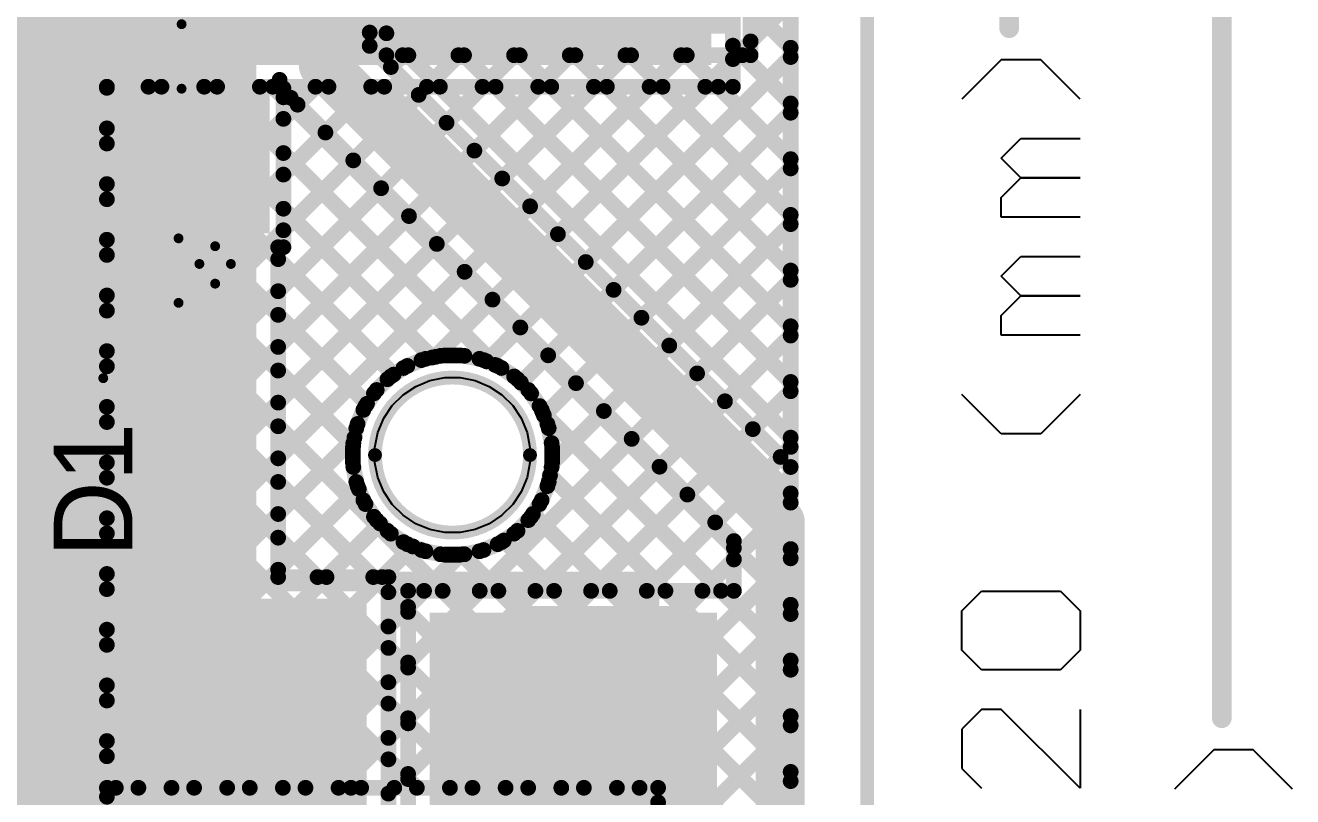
# Model space of a CAD drawing. Header units: millimetres. Extents: x 3.57 to 6.19, y 4.04 to 5.89.
# Drawn here: x 5.549 to 6.192, y 5.138 to 5.529 of the extents above; entities that cross this region are included whole.
import ezdxf

# ---------------------------------------------------------------- set-up
doc = ezdxf.new("R2010")
doc.units = ezdxf.units.MM
doc.header["$MEASUREMENT"] = 0
for name, color, linetype in [('BottomLayer', 5, 'Continuous'), ('Mechanical1', 6, 'Continuous'), ('Mechanical2', 216, 'Continuous'), ('MultiLayer', 9, 'Continuous'), ('TopLayer', 1, 'Continuous'), ('TopOverlay', 2, 'Continuous'), ('TopPaste', 8, 'Continuous'), ('TopSolder', 216, 'Continuous')]:
    doc.layers.add(name, color=color, linetype=linetype)

# ---------------------------------------------------------------- blocks, each defined once
blk = doc.blocks.new('RVT1A101M0505_7')
at = {"layer": 'TopLayer'}
for points in [[(-0.14567, -0.0315), (-0.02756, -0.0315), (-0.14567, 0.0315), (-0.02756, 0.0315)], [(0.02756, -0.0315), (0.14567, -0.0315), (0.02756, 0.0315), (0.14567, 0.0315)]]:
    blk.add_solid(points, dxfattribs=at)
at = {"layer": 'TopOverlay', "const_width": 0.005}
for points in [[(-0.06516, 0.109), (-0.10341, 0.07075)], [(0.105, 0.109), (-0.06516, 0.109)], [(0.105, 0.109), (0.105, 0.038)], [(-0.10341, 0.07075), (-0.10341, 0.038)], [(-0.122, 0.061), (-0.122, 0.042)], [(-0.114, 0.051), (-0.13, 0.051)], [(-0.10495, -0.038), (-0.10495, -0.07075)], [(0.104, -0.038), (0.104, -0.109)], [(-0.0667, -0.109), (-0.10495, -0.07075)], [(0.104, -0.109), (-0.0667, -0.109)]]:
    blk.add_lwpolyline(points, dxfattribs=at)
at = {"layer": 'TopOverlay', "const_width": 0.0025}
for points in [[(-0.06641, 0.109, 1), (-0.06391, 0.109, 1)], [(-0.06641, 0.109, 1), (-0.06391, 0.109, 1)], [(0.10375, 0.109, 1), (0.10625, 0.109, 1)], [(0.10375, 0.109, 1), (0.10625, 0.109, 1)], [(-0.10466, 0.07075, 1), (-0.10216, 0.07075, 1)], [(-0.10466, 0.07075, 1), (-0.10216, 0.07075, 1)], [(-0.12325, 0.061, 1), (-0.12075, 0.061, 1)], [(-0.13125, 0.051, 1), (-0.12875, 0.051, 1)], [(-0.11525, 0.051, 1), (-0.11275, 0.051, 1)], [(-0.12325, 0.042, 1), (-0.12075, 0.042, 1)], [(-0.10466, 0.038, 1), (-0.10216, 0.038, 1)], [(0.10375, 0.038, 1), (0.10625, 0.038, 1)], [(-0.1062, -0.038, 1), (-0.1037, -0.038, 1)], [(0.10275, -0.038, 1), (0.10525, -0.038, 1)], [(-0.1062, -0.07075, 1), (-0.1037, -0.07075, 1)], [(-0.1062, -0.07075, 1), (-0.1037, -0.07075, 1)], [(-0.06795, -0.109, 1), (-0.06545, -0.109, 1)], [(-0.06795, -0.109, 1), (-0.06545, -0.109, 1)], [(0.10275, -0.109, 1), (0.10525, -0.109, 1)], [(0.10275, -0.109, 1), (0.10525, -0.109, 1)]]:
    blk.add_lwpolyline(points, format="xyb", close=True, dxfattribs=at)
at = {"layer": 'TopPaste'}
for points in [[(-0.14567, -0.0315), (-0.02756, -0.0315), (-0.14567, 0.0315), (-0.02756, 0.0315)], [(0.02756, -0.0315), (0.14567, -0.0315), (0.02756, 0.0315), (0.14567, 0.0315)]]:
    blk.add_solid(points, dxfattribs=at)
at = {"layer": 'TopSolder'}
for points in [[(-0.14967, -0.0355), (-0.02356, -0.0355), (-0.14967, 0.0355), (-0.02356, 0.0355)], [(0.02356, -0.0355), (0.14967, -0.0355), (0.02356, 0.0355), (0.14967, 0.0355)]]:
    blk.add_solid(points, dxfattribs=at)
blk = doc.blocks.new('DO_214AC_50')
at = {"layer": 'TopLayer'}
for points in [[(-0.04508, -0.04331), (-0.04508, 0.04331), (-0.13209, -0.04331), (-0.13209, 0.04331)], [(0.13209, -0.04331), (0.13209, 0.04331), (0.04508, -0.04331), (0.04508, 0.04331)]]:
    blk.add_solid(points, dxfattribs=at)
at = {"layer": 'TopOverlay', "const_width": 0.01}
for points in [[(-0.10307, 0.05976), (0.1126, 0.05976)], [(0.1126, 0.0485), (0.1126, 0.0589)], [(0.1126, -0.0589), (0.1126, -0.0485)], [(-0.10307, -0.05976), (0.1126, -0.05976)]]:
    blk.add_lwpolyline(points, dxfattribs=at)
at = {"layer": 'TopOverlay', "const_width": 0.005}
for points in [[(-0.10557, 0.05976, 1), (-0.10057, 0.05976, 1)], [(0.1101, 0.05976, 1), (0.1151, 0.05976, 1)], [(0.1101, 0.0589, 1), (0.1151, 0.0589, 1)], [(0.1101, 0.0485, 1), (0.1151, 0.0485, 1)], [(0.1101, -0.0485, 1), (0.1151, -0.0485, 1)], [(-0.10557, -0.05976, 1), (-0.10057, -0.05976, 1)], [(0.1101, -0.0589, 1), (0.1151, -0.0589, 1)], [(0.1101, -0.05976, 1), (0.1151, -0.05976, 1)]]:
    blk.add_lwpolyline(points, format="xyb", close=True, dxfattribs=at)
at = {"layer": 'TopOverlay'}
for points in [[(-0.194, -0.06496), (-0.13512, -0.06496), (-0.194, 0.06496), (-0.13512, 0.06496)], [(-0.13598, 0.04591), (-0.09354, 0.04591), (-0.13598, 0.06496), (-0.09354, 0.06496)], [(-0.13598, -0.06496), (-0.09354, -0.06496), (-0.13598, -0.04591), (-0.09354, -0.04591)]]:
    blk.add_solid(points, dxfattribs=at)
at = {"layer": 'TopPaste'}
for points in [[(-0.04508, -0.04331), (-0.04508, 0.04331), (-0.13209, -0.04331), (-0.13209, 0.04331)], [(0.13209, -0.04331), (0.13209, 0.04331), (0.04508, -0.04331), (0.04508, 0.04331)]]:
    blk.add_solid(points, dxfattribs=at)
at = {"layer": 'TopSolder'}
for points in [[(-0.04108, -0.04731), (-0.04108, 0.04731), (-0.13609, -0.04731), (-0.13609, 0.04731)], [(0.13609, -0.04731), (0.13609, 0.04731), (0.04108, -0.04731), (0.04108, 0.04731)]]:
    blk.add_solid(points, dxfattribs=at)

msp = doc.modelspace()

# ---------------------------------------------------------------- linework, layer by layer
at = {"layer": 'BottomLayer', "const_width": 0.008}
for points in [[(5.93734, 4.86188), (5.93734, 5.63982)], [(5.908, 5.498), (5.908, 5.576)], [(5.908, 5.54713), (5.93734, 5.51779)], [(5.908, 5.51202), (5.93734, 5.54136)], [(5.78283, 5.35856), (5.93734, 5.51308)], [(5.908, 5.51885), (5.93734, 5.4895)], [(5.59, 5.498), (5.908, 5.498)], [(5.59, 5.44858), (5.63942, 5.498)], [(5.59, 5.47686), (5.61114, 5.498)], [(5.59, 5.42029), (5.66771, 5.498)], [(5.59, 5.25059), (5.83741, 5.498)], [(5.59, 5.27887), (5.80913, 5.498)], [(5.59, 5.30716), (5.78084, 5.498)], [(5.59, 5.2223), (5.8657, 5.498)], [(5.59, 5.36373), (5.72427, 5.498)], [(5.59, 5.33544), (5.75256, 5.498)], [(5.59, 5.39201), (5.69599, 5.498)], [(5.59, 5.142), (5.59, 5.498)], [(5.59, 5.49744), (5.73563, 5.3518)], [(5.61772, 5.498), (5.75524, 5.36048)], [(5.646, 5.498), (5.78729, 5.35672)], [(5.67429, 5.498), (5.93734, 5.23495)], [(5.70257, 5.498), (5.93734, 5.26323)], [(5.73086, 5.498), (5.93734, 5.29151)], [(5.75677, 5.36079), (5.89398, 5.498)], [(5.75914, 5.498), (5.93734, 5.3198)], [(5.78743, 5.498), (5.93734, 5.34808)], [(5.81571, 5.498), (5.93734, 5.37637)], [(5.84399, 5.498), (5.93734, 5.40465)], [(5.87228, 5.498), (5.93734, 5.43294)], [(5.90056, 5.498), (5.93734, 5.46122)], [(5.80031, 5.34776), (5.93734, 5.48479)], [(5.59, 5.46915), (5.72213, 5.33702)], [(5.81196, 5.33113), (5.93734, 5.45651)], [(5.59, 5.44087), (5.71515, 5.31571)], [(5.81614, 5.30702), (5.93734, 5.42823)], [(5.59, 5.41258), (5.86058, 5.142)], [(5.6794, 5.142), (5.93734, 5.39994)], [(5.59, 5.3843), (5.8323, 5.142)], [(5.70769, 5.142), (5.93734, 5.37166)], [(5.74262, 5.35621), (5.74979, 5.35918)], [(5.75189, 5.35982), (5.7595, 5.36133)], [(5.76169, 5.36155), (5.76944, 5.36155)], [(5.77163, 5.36133), (5.77924, 5.35982)], [(5.78134, 5.35918), (5.7885, 5.35621)], [(5.59, 5.35601), (5.80401, 5.142)], [(5.73424, 5.35087), (5.74068, 5.35518)], [(5.79044, 5.35518), (5.79689, 5.35087)], [(5.72705, 5.34399), (5.73254, 5.34947)], [(5.79859, 5.34947), (5.80408, 5.34399)], [(5.72135, 5.33584), (5.72566, 5.34229)], [(5.73597, 5.142), (5.93734, 5.34337)], [(5.80547, 5.34229), (5.80978, 5.33584)], [(5.71735, 5.32674), (5.72031, 5.3339)], [(5.81082, 5.3339), (5.81378, 5.32674)], [(5.59, 5.32773), (5.77573, 5.142)], [(5.81132, 5.33268), (5.93734, 5.20666)], [(5.71519, 5.31703), (5.71671, 5.32463)], [(5.81442, 5.32463), (5.81593, 5.31703)], [(5.59, 5.19402), (5.71574, 5.31976)], [(5.71498, 5.31096), (5.71498, 5.31484)], [(5.76426, 5.142), (5.93734, 5.31509)], [(5.81615, 5.31096), (5.81615, 5.31484)], [(5.71498, 5.30708), (5.71498, 5.31096)], [(5.81615, 5.30708), (5.81615, 5.31096)], [(5.71519, 5.3049), (5.71671, 5.29729)], [(5.81442, 5.29729), (5.81593, 5.3049)], [(5.81509, 5.30063), (5.93734, 5.17838)], [(5.59, 5.29945), (5.74745, 5.142)], [(5.71735, 5.29519), (5.72031, 5.28802)], [(5.81082, 5.28802), (5.81378, 5.29519)], [(5.59, 5.16574), (5.71796, 5.2937)], [(5.72135, 5.28608), (5.72566, 5.27963)], [(5.79254, 5.142), (5.93734, 5.2868)], [(5.80547, 5.27963), (5.80978, 5.28608)], [(5.59455, 5.142), (5.72877, 5.27622)], [(5.72705, 5.27793), (5.73254, 5.27245)], [(5.79859, 5.27245), (5.80408, 5.27793)], [(5.8064, 5.28103), (5.93734, 5.15009)], [(5.59, 5.27116), (5.71916, 5.142)], [(5.73424, 5.27105), (5.74068, 5.26675)], [(5.79044, 5.26675), (5.79689, 5.27105)], [(5.62283, 5.142), (5.7454, 5.26456)], [(5.74262, 5.26571), (5.74979, 5.26274)], [(5.75189, 5.2621), (5.7595, 5.26059)], [(5.77163, 5.26059), (5.77924, 5.2621)], [(5.78134, 5.26274), (5.7885, 5.26571)], [(5.79162, 5.26753), (5.93734, 5.12181)], [(5.65112, 5.142), (5.76951, 5.26039)], [(5.76169, 5.26038), (5.76944, 5.26038)], [(5.77032, 5.26055), (5.93734, 5.09352)], [(5.82082, 5.142), (5.93734, 5.25852)], [(5.59, 5.24288), (5.69088, 5.142)], [(5.84911, 5.142), (5.93734, 5.23024)], [(5.59, 5.21459), (5.66259, 5.142)], [(5.87, 5.13461), (5.93734, 5.20195)], [(5.59, 5.18631), (5.63431, 5.142)], [(5.87, 5.10632), (5.93734, 5.17367)], [(5.59, 5.15802), (5.60602, 5.142)], [(5.59, 5.142), (5.714, 5.142)], [(5.59, 5.13745), (5.59455, 5.142)], [(5.59, 5.069), (5.59, 5.142)], [(5.59, 5.069), (5.59, 5.142)], [(5.714, 5.142), (5.87, 5.142)], [(5.714, 5.142), (5.87, 5.142)], [(5.87, 5.07804), (5.93734, 5.14538)], [(5.87, 5.069), (5.87, 5.142)], [(5.87, 5.069), (5.87, 5.142)]]:
    msp.add_lwpolyline(points, dxfattribs=at)
at = {"layer": 'BottomLayer', "const_width": 0.004}
for points in [[(5.906, 5.51885, 1), (5.91, 5.51885, 1)], [(5.93534, 5.51779, 1), (5.93934, 5.51779, 1)], [(5.93534, 5.51308, 1), (5.93934, 5.51308, 1)], [(5.906, 5.51202, 1), (5.91, 5.51202, 1)], [(5.588, 5.498, 1), (5.592, 5.498, 1)], [(5.588, 5.498, 1), (5.592, 5.498, 1)], [(5.588, 5.49744, 1), (5.592, 5.49744, 1)], [(5.60914, 5.498, 1), (5.61314, 5.498, 1)], [(5.61572, 5.498, 1), (5.61972, 5.498, 1)], [(5.63742, 5.498, 1), (5.64142, 5.498, 1)], [(5.644, 5.498, 1), (5.648, 5.498, 1)], [(5.66571, 5.498, 1), (5.66971, 5.498, 1)], [(5.67229, 5.498, 1), (5.67629, 5.498, 1)], [(5.69399, 5.498, 1), (5.69799, 5.498, 1)], [(5.70057, 5.498, 1), (5.70457, 5.498, 1)], [(5.72227, 5.498, 1), (5.72627, 5.498, 1)], [(5.72886, 5.498, 1), (5.73286, 5.498, 1)], [(5.75056, 5.498, 1), (5.75456, 5.498, 1)], [(5.75714, 5.498, 1), (5.76114, 5.498, 1)], [(5.77884, 5.498, 1), (5.78284, 5.498, 1)], [(5.78543, 5.498, 1), (5.78943, 5.498, 1)], [(5.80713, 5.498, 1), (5.81113, 5.498, 1)], [(5.81371, 5.498, 1), (5.81771, 5.498, 1)], [(5.83541, 5.498, 1), (5.83941, 5.498, 1)], [(5.84199, 5.498, 1), (5.84599, 5.498, 1)], [(5.8637, 5.498, 1), (5.8677, 5.498, 1)], [(5.87028, 5.498, 1), (5.87428, 5.498, 1)], [(5.89198, 5.498, 1), (5.89598, 5.498, 1)], [(5.89856, 5.498, 1), (5.90256, 5.498, 1)], [(5.906, 5.498, 1), (5.91, 5.498, 1)], [(5.906, 5.498, 1), (5.91, 5.498, 1)], [(5.93534, 5.4895, 1), (5.93934, 5.4895, 1)], [(5.93534, 5.48479, 1), (5.93934, 5.48479, 1)], [(5.588, 5.47686, 1), (5.592, 5.47686, 1)], [(5.588, 5.46915, 1), (5.592, 5.46915, 1)], [(5.93534, 5.46122, 1), (5.93934, 5.46122, 1)], [(5.93534, 5.45651, 1), (5.93934, 5.45651, 1)], [(5.588, 5.44858, 1), (5.592, 5.44858, 1)], [(5.588, 5.44087, 1), (5.592, 5.44087, 1)], [(5.93534, 5.43294, 1), (5.93934, 5.43294, 1)], [(5.93534, 5.42823, 1), (5.93934, 5.42823, 1)], [(5.588, 5.42029, 1), (5.592, 5.42029, 1)], [(5.588, 5.41258, 1), (5.592, 5.41258, 1)], [(5.93534, 5.40465, 1), (5.93934, 5.40465, 1)], [(5.93534, 5.39994, 1), (5.93934, 5.39994, 1)], [(5.588, 5.39201, 1), (5.592, 5.39201, 1)], [(5.588, 5.3843, 1), (5.592, 5.3843, 1)], [(5.93534, 5.37637, 1), (5.93934, 5.37637, 1)], [(5.93534, 5.37166, 1), (5.93934, 5.37166, 1)], [(5.588, 5.36373, 1), (5.592, 5.36373, 1)], [(5.74779, 5.35918, 1), (5.75179, 5.35918, 1)], [(5.74989, 5.35982, 1), (5.75389, 5.35982, 1)], [(5.75324, 5.36048, 1), (5.75724, 5.36048, 1)], [(5.75477, 5.36079, 1), (5.75877, 5.36079, 1)], [(5.7575, 5.36133, 1), (5.7615, 5.36133, 1)], [(5.75969, 5.36155, 1), (5.76369, 5.36155, 1)], [(5.76744, 5.36155, 1), (5.77144, 5.36155, 1)], [(5.76963, 5.36133, 1), (5.77363, 5.36133, 1)], [(5.77724, 5.35982, 1), (5.78124, 5.35982, 1)], [(5.77934, 5.35918, 1), (5.78334, 5.35918, 1)], [(5.78083, 5.35856, 1), (5.78483, 5.35856, 1)], [(5.588, 5.35601, 1), (5.592, 5.35601, 1)], [(5.73868, 5.35518, 1), (5.74268, 5.35518, 1)], [(5.74062, 5.35621, 1), (5.74462, 5.35621, 1)], [(5.78529, 5.35672, 1), (5.78929, 5.35672, 1)], [(5.7865, 5.35621, 1), (5.7905, 5.35621, 1)], [(5.78844, 5.35518, 1), (5.79244, 5.35518, 1)], [(5.73054, 5.34947, 1), (5.73454, 5.34947, 1)], [(5.73224, 5.35087, 1), (5.73624, 5.35087, 1)], [(5.73363, 5.3518, 1), (5.73763, 5.3518, 1)], [(5.79489, 5.35087, 1), (5.79889, 5.35087, 1)], [(5.79659, 5.34947, 1), (5.80059, 5.34947, 1)], [(5.79831, 5.34776, 1), (5.80231, 5.34776, 1)], [(5.93534, 5.34808, 1), (5.93934, 5.34808, 1)], [(5.72366, 5.34229, 1), (5.72766, 5.34229, 1)], [(5.72505, 5.34399, 1), (5.72905, 5.34399, 1)], [(5.80208, 5.34399, 1), (5.80608, 5.34399, 1)], [(5.80347, 5.34229, 1), (5.80747, 5.34229, 1)], [(5.93534, 5.34337, 1), (5.93934, 5.34337, 1)], [(5.588, 5.33544, 1), (5.592, 5.33544, 1)], [(5.71831, 5.3339, 1), (5.72231, 5.3339, 1)], [(5.71935, 5.33584, 1), (5.72335, 5.33584, 1)], [(5.72013, 5.33702, 1), (5.72413, 5.33702, 1)], [(5.80778, 5.33584, 1), (5.81178, 5.33584, 1)], [(5.80882, 5.3339, 1), (5.81282, 5.3339, 1)], [(5.588, 5.32773, 1), (5.592, 5.32773, 1)], [(5.71535, 5.32674, 1), (5.71935, 5.32674, 1)], [(5.80932, 5.33268, 1), (5.81332, 5.33268, 1)], [(5.80996, 5.33113, 1), (5.81396, 5.33113, 1)], [(5.81178, 5.32674, 1), (5.81578, 5.32674, 1)], [(5.71471, 5.32463, 1), (5.71871, 5.32463, 1)], [(5.81242, 5.32463, 1), (5.81642, 5.32463, 1)], [(5.71298, 5.31484, 1), (5.71698, 5.31484, 1)], [(5.71315, 5.31571, 1), (5.71715, 5.31571, 1)], [(5.71319, 5.31703, 1), (5.71719, 5.31703, 1)], [(5.71374, 5.31976, 1), (5.71774, 5.31976, 1)], [(5.81393, 5.31703, 1), (5.81793, 5.31703, 1)], [(5.81415, 5.31484, 1), (5.81815, 5.31484, 1)], [(5.93534, 5.3198, 1), (5.93934, 5.3198, 1)], [(5.93534, 5.31509, 1), (5.93934, 5.31509, 1)], [(5.588, 5.30716, 1), (5.592, 5.30716, 1)], [(5.71298, 5.31096, 1), (5.71698, 5.31096, 1)], [(5.71298, 5.31096, 1), (5.71698, 5.31096, 1)], [(5.71298, 5.30708, 1), (5.71698, 5.30708, 1)], [(5.81414, 5.30702, 1), (5.81814, 5.30702, 1)], [(5.81415, 5.31096, 1), (5.81815, 5.31096, 1)], [(5.81415, 5.31096, 1), (5.81815, 5.31096, 1)], [(5.81415, 5.30708, 1), (5.81815, 5.30708, 1)], [(5.71319, 5.3049, 1), (5.71719, 5.3049, 1)], [(5.81309, 5.30063, 1), (5.81709, 5.30063, 1)], [(5.81393, 5.3049, 1), (5.81793, 5.3049, 1)], [(5.588, 5.29945, 1), (5.592, 5.29945, 1)], [(5.71471, 5.29729, 1), (5.71871, 5.29729, 1)], [(5.71535, 5.29519, 1), (5.71935, 5.29519, 1)], [(5.81178, 5.29519, 1), (5.81578, 5.29519, 1)], [(5.81242, 5.29729, 1), (5.81642, 5.29729, 1)], [(5.71596, 5.2937, 1), (5.71996, 5.2937, 1)], [(5.71831, 5.28802, 1), (5.72231, 5.28802, 1)], [(5.80882, 5.28802, 1), (5.81282, 5.28802, 1)], [(5.93534, 5.29151, 1), (5.93934, 5.29151, 1)], [(5.71935, 5.28608, 1), (5.72335, 5.28608, 1)], [(5.80778, 5.28608, 1), (5.81178, 5.28608, 1)], [(5.93534, 5.2868, 1), (5.93934, 5.2868, 1)], [(5.588, 5.27887, 1), (5.592, 5.27887, 1)], [(5.72366, 5.27963, 1), (5.72766, 5.27963, 1)], [(5.72505, 5.27793, 1), (5.72905, 5.27793, 1)], [(5.72677, 5.27622, 1), (5.73077, 5.27622, 1)], [(5.80208, 5.27793, 1), (5.80608, 5.27793, 1)], [(5.80347, 5.27963, 1), (5.80747, 5.27963, 1)], [(5.8044, 5.28103, 1), (5.8084, 5.28103, 1)], [(5.588, 5.27116, 1), (5.592, 5.27116, 1)], [(5.73054, 5.27245, 1), (5.73454, 5.27245, 1)], [(5.73224, 5.27105, 1), (5.73624, 5.27105, 1)], [(5.79489, 5.27105, 1), (5.79889, 5.27105, 1)], [(5.79659, 5.27245, 1), (5.80059, 5.27245, 1)], [(5.73868, 5.26675, 1), (5.74268, 5.26675, 1)], [(5.74062, 5.26571, 1), (5.74462, 5.26571, 1)], [(5.7434, 5.26456, 1), (5.7474, 5.26456, 1)], [(5.74779, 5.26274, 1), (5.75179, 5.26274, 1)], [(5.74989, 5.2621, 1), (5.75389, 5.2621, 1)], [(5.77724, 5.2621, 1), (5.78124, 5.2621, 1)], [(5.77934, 5.26274, 1), (5.78334, 5.26274, 1)], [(5.7865, 5.26571, 1), (5.7905, 5.26571, 1)], [(5.78844, 5.26675, 1), (5.79244, 5.26675, 1)], [(5.78962, 5.26753, 1), (5.79362, 5.26753, 1)], [(5.93534, 5.26323, 1), (5.93934, 5.26323, 1)], [(5.7575, 5.26059, 1), (5.7615, 5.26059, 1)], [(5.75969, 5.26038, 1), (5.76369, 5.26038, 1)], [(5.76744, 5.26038, 1), (5.77144, 5.26038, 1)], [(5.76751, 5.26039, 1), (5.77151, 5.26039, 1)], [(5.76832, 5.26055, 1), (5.77232, 5.26055, 1)], [(5.76963, 5.26059, 1), (5.77363, 5.26059, 1)], [(5.93534, 5.25852, 1), (5.93934, 5.25852, 1)], [(5.588, 5.25059, 1), (5.592, 5.25059, 1)], [(5.588, 5.24288, 1), (5.592, 5.24288, 1)], [(5.93534, 5.23495, 1), (5.93934, 5.23495, 1)], [(5.93534, 5.23024, 1), (5.93934, 5.23024, 1)], [(5.588, 5.2223, 1), (5.592, 5.2223, 1)], [(5.588, 5.21459, 1), (5.592, 5.21459, 1)], [(5.93534, 5.20666, 1), (5.93934, 5.20666, 1)], [(5.93534, 5.20195, 1), (5.93934, 5.20195, 1)], [(5.588, 5.19402, 1), (5.592, 5.19402, 1)], [(5.588, 5.18631, 1), (5.592, 5.18631, 1)], [(5.93534, 5.17838, 1), (5.93934, 5.17838, 1)], [(5.93534, 5.17367, 1), (5.93934, 5.17367, 1)], [(5.588, 5.16574, 1), (5.592, 5.16574, 1)], [(5.588, 5.15802, 1), (5.592, 5.15802, 1)], [(5.93534, 5.15009, 1), (5.93934, 5.15009, 1)], [(5.588, 5.142, 1), (5.592, 5.142, 1)], [(5.588, 5.142, 1), (5.592, 5.142, 1)], [(5.588, 5.142, 1), (5.592, 5.142, 1)], [(5.588, 5.142, 1), (5.592, 5.142, 1)], [(5.59255, 5.142, 1), (5.59655, 5.142, 1)], [(5.59255, 5.142, 1), (5.59655, 5.142, 1)], [(5.60402, 5.142, 1), (5.60802, 5.142, 1)], [(5.62083, 5.142, 1), (5.62483, 5.142, 1)], [(5.63231, 5.142, 1), (5.63631, 5.142, 1)], [(5.64912, 5.142, 1), (5.65312, 5.142, 1)], [(5.66059, 5.142, 1), (5.66459, 5.142, 1)], [(5.6774, 5.142, 1), (5.6814, 5.142, 1)], [(5.68888, 5.142, 1), (5.69288, 5.142, 1)], [(5.70569, 5.142, 1), (5.70969, 5.142, 1)], [(5.712, 5.142, 1), (5.716, 5.142, 1)], [(5.712, 5.142, 1), (5.716, 5.142, 1)], [(5.712, 5.142, 1), (5.716, 5.142, 1)], [(5.71716, 5.142, 1), (5.72116, 5.142, 1)], [(5.73397, 5.142, 1), (5.73797, 5.142, 1)], [(5.74545, 5.142, 1), (5.74945, 5.142, 1)], [(5.76225, 5.142, 1), (5.76626, 5.142, 1)], [(5.77373, 5.142, 1), (5.77773, 5.142, 1)], [(5.79054, 5.142, 1), (5.79454, 5.142, 1)], [(5.80201, 5.142, 1), (5.80601, 5.142, 1)], [(5.81882, 5.142, 1), (5.82282, 5.142, 1)], [(5.8303, 5.142, 1), (5.8343, 5.142, 1)], [(5.84711, 5.142, 1), (5.85111, 5.142, 1)], [(5.85858, 5.142, 1), (5.86258, 5.142, 1)], [(5.868, 5.142, 1), (5.872, 5.142, 1)], [(5.868, 5.142, 1), (5.872, 5.142, 1)], [(5.868, 5.142, 1), (5.872, 5.142, 1)], [(5.868, 5.142, 1), (5.872, 5.142, 1)], [(5.93534, 5.14538, 1), (5.93934, 5.14538, 1)], [(5.588, 5.13745, 1), (5.592, 5.13745, 1)], [(5.868, 5.13461, 1), (5.872, 5.13461, 1)]]:
    msp.add_lwpolyline(points, format="xyb", close=True, dxfattribs=at)
at = {"layer": 'BottomLayer'}
for points in [[(5.514, 5.564), (5.514, 4.827), (5.579, 5.564), (5.579, 4.827)], [(5.524, 5.509), (5.897, 5.509), (5.524, 5.565), (5.897, 5.565)]]:
    msp.add_solid(points, dxfattribs=at)
at = {"layer": 'Mechanical1'}
for p, q in [((6.04435, 5.51172), (6.02435, 5.49173)), ((6.06434, 5.51172), (6.04435, 5.51172)), ((6.08433, 5.49173), (6.06434, 5.51172)), ((6.04435, 5.46174), (6.05434, 5.47174)), ((6.05434, 5.47174), (6.08433, 5.47174)), ((6.05434, 5.45174), (6.04435, 5.46174)), ((6.04435, 5.44175), (6.05434, 5.45174)), ((6.05434, 5.45174), (6.08433, 5.45174)), ((6.08433, 5.45174), (6.05434, 5.45174)), ((6.04435, 5.43175), (6.04435, 5.44175)), ((6.08433, 5.43175), (6.04435, 5.43175)), ((6.04435, 5.40176), (6.05434, 5.41176)), ((6.05434, 5.41176), (6.08433, 5.41176)), ((6.05434, 5.39176), (6.04435, 5.40176)), ((6.04435, 5.38177), (6.05434, 5.39176)), ((6.05434, 5.39176), (6.08433, 5.39176)), ((6.08433, 5.39176), (6.05434, 5.39176)), ((6.04435, 5.37177), (6.04435, 5.38177)), ((6.08433, 5.37177), (6.04435, 5.37177)), ((6.04435, 5.32179), (6.02435, 5.34178)), ((6.08433, 5.34178), (6.06434, 5.32179)), ((6.06434, 5.32179), (6.04435, 5.32179)), ((6.02435, 5.23181), (6.03435, 5.24181)), ((6.03435, 5.24181), (6.07434, 5.24181)), ((6.07434, 5.24181), (6.08433, 5.23181)), ((6.02435, 5.21182), (6.02435, 5.23181)), ((6.08433, 5.23181), (6.08433, 5.21182)), ((6.03435, 5.20182), (6.02435, 5.21182)), ((6.08433, 5.21182), (6.07434, 5.20182)), ((6.07434, 5.20182), (6.03435, 5.20182)), ((6.03435, 5.18183), (6.02435, 5.17183)), ((6.04435, 5.18183), (6.03435, 5.18183)), ((6.08433, 5.14184), (6.04435, 5.18183)), ((6.08433, 5.18183), (6.08433, 5.14184)), ((6.02435, 5.17183), (6.02435, 5.15184)), ((6.15235, 5.16133), (6.13235, 5.14134)), ((6.17234, 5.16133), (6.15235, 5.16133)), ((6.19233, 5.14134), (6.17234, 5.16133)), ((6.02435, 5.15184), (6.03435, 5.14184))]:
    msp.add_line(p, q, dxfattribs=at)
at = {"layer": 'Mechanical1', "const_width": 0.01}
for points in [[(6.04834, 5.52772), (6.04834, 5.77356)], [(6.15634, 5.17733), (6.15634, 5.77356)]]:
    msp.add_lwpolyline(points, dxfattribs=at)
at = {"layer": 'Mechanical1', "const_width": 0.005}
for points in [[(6.04584, 5.52772, 1), (6.05084, 5.52772, 1)], [(6.15384, 5.17733, 1), (6.15884, 5.17733, 1)]]:
    msp.add_lwpolyline(points, format="xyb", close=True, dxfattribs=at)
at = {"layer": 'Mechanical2', "const_width": 0.007}
msp.add_lwpolyline([(5.97619, 4.74206), (5.97619, 5.77356)], dxfattribs=at)
at = {"layer": 'Mechanical2'}
for points, const_width in [([(5.80493, 5.31096, 1), (5.72619, 5.31096, 1)], 0.007), ([(5.72444, 5.31096, 1), (5.72794, 5.31096, 1)], 0.0035), ([(5.80318, 5.31096, 1), (5.80668, 5.31096, 1)], 0.0035)]:
    msp.add_lwpolyline(points, format="xyb", close=True, dxfattribs=dict(at, const_width=const_width))
at = {"layer": 'MultiLayer'}
for p, q in [((5.75408, 5.34882), (5.76169, 5.35033)), ((5.76169, 5.35033), (5.76944, 5.35033)), ((5.76944, 5.35033), (5.77705, 5.34882)), ((5.74047, 5.34154), (5.74692, 5.34585)), ((5.74692, 5.34585), (5.75408, 5.34882)), ((5.77705, 5.34882), (5.78421, 5.34585)), ((5.78421, 5.34585), (5.79066, 5.34154)), ((5.73498, 5.33606), (5.74047, 5.34154)), ((5.79066, 5.34154), (5.79614, 5.33606)), ((5.73067, 5.32961), (5.73498, 5.33606)), ((5.79614, 5.33606), (5.80045, 5.32961)), ((5.72771, 5.32244), (5.73067, 5.32961)), ((5.80045, 5.32961), (5.80342, 5.32244)), ((5.72619, 5.31484), (5.72771, 5.32244)), ((5.80342, 5.32244), (5.80493, 5.31484)), ((5.72619, 5.31096), (5.72619, 5.31484)), ((5.72619, 5.30708), (5.72619, 5.31096)), ((5.80493, 5.31484), (5.80493, 5.31096)), ((5.80493, 5.31096), (5.80493, 5.30708)), ((5.72771, 5.29948), (5.72619, 5.30708)), ((5.80493, 5.30708), (5.80342, 5.29948)), ((5.73067, 5.29231), (5.72771, 5.29948)), ((5.80342, 5.29948), (5.80045, 5.29231)), ((5.73498, 5.28586), (5.73067, 5.29231)), ((5.80045, 5.29231), (5.79614, 5.28586)), ((5.74047, 5.28038), (5.73498, 5.28586)), ((5.79614, 5.28586), (5.79066, 5.28038)), ((5.74692, 5.27607), (5.74047, 5.28038)), ((5.79066, 5.28038), (5.78421, 5.27607)), ((5.75408, 5.2731), (5.74692, 5.27607)), ((5.76169, 5.27159), (5.75408, 5.2731)), ((5.77705, 5.2731), (5.76944, 5.27159)), ((5.78421, 5.27607), (5.77705, 5.2731)), ((5.76944, 5.27159), (5.76169, 5.27159))]:
    msp.add_line(p, q, dxfattribs=at)
at = {"layer": 'TopLayer'}
for points, const_width in [([(5.7, 5.509), (5.7, 5.64)], 0.025), ([(5.7235, 5.51873), (5.7235, 5.64)], 0.008), ([(5.93734, 5.30489), (5.93734, 5.63982)], 0.008), ([(5.732, 5.514), (5.732, 5.62)], 0.008), ([(5.917, 5.514), (5.917, 5.62)], 0.008), ([(5.917, 5.52102), (5.93734, 5.54136)], 0.008), ([(5.7235, 5.52551), (5.732, 5.53401)], 0.008), ([(5.7235, 5.53364), (5.732, 5.52514)], 0.008), ([(5.917, 5.53813), (5.93734, 5.51779)], 0.008), ([(5.7, 5.509), (5.932, 5.277)], 0.025), ([(5.7235, 5.51873), (5.93734, 5.30489)], 0.008), ([(5.732, 5.514), (5.917, 5.514)], 0.008), ([(5.73425, 5.50798), (5.74027, 5.514)], 0.008), ([(5.74314, 5.514), (5.93734, 5.3198)], 0.008), ([(5.7484, 5.49384), (5.76856, 5.514)], 0.008), ([(5.76254, 5.4797), (5.79684, 5.514)], 0.008), ([(5.77143, 5.514), (5.93734, 5.34808)], 0.008), ([(5.77668, 5.46555), (5.82513, 5.514)], 0.008), ([(5.79082, 5.45141), (5.85341, 5.514)], 0.008), ([(5.79971, 5.514), (5.93734, 5.37637)], 0.008), ([(5.80497, 5.43727), (5.8817, 5.514)], 0.008), ([(5.81911, 5.42313), (5.90998, 5.514)], 0.008), ([(5.82799, 5.514), (5.93734, 5.40465)], 0.008), ([(5.83325, 5.40898), (5.93734, 5.51308)], 0.008), ([(5.85628, 5.514), (5.93734, 5.43294)], 0.008), ([(5.88456, 5.514), (5.93734, 5.46122)], 0.008), ([(5.91285, 5.514), (5.93734, 5.4895)], 0.008), ([(5.67967, 5.4165), (5.67967, 5.49721)], 0.008), ([(5.67967, 5.49262), (5.9085, 5.26379)], 0.008), ([(5.67967, 5.48168), (5.68688, 5.48889)], 0.008), ([(5.6834, 5.49237), (5.9085, 5.26727)], 0.008), ([(5.84739, 5.39484), (5.93734, 5.48479)], 0.008), ([(5.67967, 5.45339), (5.70102, 5.47475)], 0.008), ([(5.67967, 5.46433), (5.78729, 5.35672)], 0.008), ([(5.67967, 5.42511), (5.71516, 5.4606)], 0.008), ([(5.86153, 5.3807), (5.93734, 5.45651)], 0.008), ([(5.677, 5.39416), (5.7293, 5.44646)], 0.008), ([(5.67967, 5.43605), (5.75524, 5.36048)], 0.008), ([(5.677, 5.36587), (5.74345, 5.43232)], 0.008), ([(5.87568, 5.36656), (5.93734, 5.42823)], 0.008), ([(5.677, 5.33759), (5.75759, 5.41818)], 0.008), ([(5.677, 5.249), (5.677, 5.4165)], 0.008), ([(5.677, 5.41044), (5.73563, 5.3518)], 0.008), ([(5.677, 5.3093), (5.77173, 5.40403)], 0.008), ([(5.88982, 5.35242), (5.93734, 5.39994)], 0.008), ([(5.75677, 5.36079), (5.78587, 5.38989)], 0.008), ([(5.677, 5.38215), (5.72213, 5.33702)], 0.008), ([(5.78283, 5.35856), (5.80002, 5.37575)], 0.008), ([(5.90396, 5.33827), (5.93734, 5.37166)], 0.008), ([(5.74262, 5.35621), (5.74979, 5.35918)], 0.008), ([(5.75189, 5.35982), (5.7595, 5.36133)], 0.008), ([(5.76169, 5.36155), (5.76944, 5.36155)], 0.008), ([(5.77163, 5.36133), (5.77924, 5.35982)], 0.008), ([(5.78134, 5.35918), (5.7885, 5.35621)], 0.008), ([(5.80031, 5.34776), (5.81416, 5.36161)], 0.008), ([(5.677, 5.35387), (5.71515, 5.31571)], 0.008), ([(5.73424, 5.35087), (5.74068, 5.35518)], 0.008), ([(5.79044, 5.35518), (5.79689, 5.35087)], 0.008), ([(5.72705, 5.34399), (5.73254, 5.34947)], 0.008), ([(5.79859, 5.34947), (5.80408, 5.34399)], 0.008), ([(5.81196, 5.33113), (5.8283, 5.34747)], 0.008), ([(5.72135, 5.33584), (5.72566, 5.34229)], 0.008), ([(5.80547, 5.34229), (5.80978, 5.33584)], 0.008), ([(5.9181, 5.32413), (5.93734, 5.34337)], 0.008), ([(5.71735, 5.32674), (5.72031, 5.3339)], 0.008), ([(5.81082, 5.3339), (5.81378, 5.32674)], 0.008), ([(5.81614, 5.30702), (5.84244, 5.33332)], 0.008), ([(5.81132, 5.33268), (5.902, 5.242)], 0.008), ([(5.677, 5.32558), (5.76058, 5.242)], 0.008), ([(5.71519, 5.31703), (5.71671, 5.32463)], 0.008), ([(5.81442, 5.32463), (5.81593, 5.31703)], 0.008), ([(5.677, 5.28102), (5.71574, 5.31976)], 0.008), ([(5.71498, 5.31096), (5.71498, 5.31484)], 0.008), ([(5.7794, 5.242), (5.85658, 5.31918)], 0.008), ([(5.81615, 5.31096), (5.81615, 5.31484)], 0.008), ([(5.93224, 5.30999), (5.93734, 5.31509)], 0.008), ([(5.71498, 5.30708), (5.71498, 5.31096)], 0.008), ([(5.81615, 5.30708), (5.81615, 5.31096)], 0.008), ([(5.71519, 5.3049), (5.71671, 5.29729)], 0.008), ([(5.80769, 5.242), (5.87073, 5.30504)], 0.008), ([(5.81442, 5.29729), (5.81593, 5.3049)], 0.008), ([(5.81509, 5.30063), (5.87372, 5.242)], 0.008), ([(5.677, 5.2973), (5.7253, 5.249)], 0.008), ([(5.71735, 5.29519), (5.72031, 5.28802)], 0.008), ([(5.81082, 5.28802), (5.81378, 5.29519)], 0.008), ([(5.677, 5.25274), (5.71796, 5.2937)], 0.008), ([(5.83597, 5.242), (5.88487, 5.2909)], 0.008), ([(5.72135, 5.28608), (5.72566, 5.27963)], 0.008), ([(5.80547, 5.27963), (5.80978, 5.28608)], 0.008), ([(5.932, 4.839), (5.932, 5.277)], 0.025), ([(5.70155, 5.249), (5.72877, 5.27622)], 0.008), ([(5.72705, 5.27793), (5.73254, 5.27245)], 0.008), ([(5.79859, 5.27245), (5.80408, 5.27793)], 0.008), ([(5.8064, 5.28103), (5.84544, 5.242)], 0.008), ([(5.86425, 5.242), (5.89901, 5.27676)], 0.008), ([(5.677, 5.26901), (5.69701, 5.249)], 0.008), ([(5.73424, 5.27105), (5.74068, 5.26675)], 0.008), ([(5.79044, 5.26675), (5.79689, 5.27105)], 0.008), ([(5.72983, 5.249), (5.7454, 5.26456)], 0.008), ([(5.74262, 5.26571), (5.74979, 5.26274)], 0.008), ([(5.75189, 5.2621), (5.7595, 5.26059)], 0.008), ([(5.77163, 5.26059), (5.77924, 5.2621)], 0.008), ([(5.78134, 5.26274), (5.7885, 5.26571)], 0.008), ([(5.79162, 5.26753), (5.81715, 5.242)], 0.008), ([(5.9085, 5.242), (5.9085, 5.26727)], 0.008), ([(5.75112, 5.242), (5.76951, 5.26039)], 0.008), ([(5.76169, 5.26038), (5.76944, 5.26038)], 0.008), ([(5.77032, 5.26055), (5.78887, 5.242)], 0.008), ([(5.89254, 5.242), (5.9085, 5.25796)], 0.008), ([(5.677, 5.249), (5.733, 5.249)], 0.008), ([(5.733, 5.087), (5.733, 5.249)], 0.008), ([(5.733, 5.2413), (5.743, 5.2313)], 0.008), ([(5.743, 5.242), (5.9085, 5.242)], 0.008), ([(5.743, 5.065), (5.743, 5.242)], 0.008), ([(5.733, 5.22388), (5.743, 5.23388)], 0.008), ([(5.733, 5.21301), (5.743, 5.20301)], 0.008), ([(5.733, 5.1956), (5.743, 5.2056)], 0.008), ([(5.733, 5.18473), (5.743, 5.17473)], 0.008), ([(5.733, 5.16731), (5.743, 5.17731)], 0.008), ([(5.733, 5.15645), (5.743, 5.14645)], 0.008), ([(5.733, 5.13903), (5.743, 5.14903)], 0.008)]:
    msp.add_lwpolyline(points, dxfattribs=dict(at, const_width=const_width))
for points, const_width in [([(5.7215, 5.52551, 1), (5.7255, 5.52551, 1)], 0.004), ([(5.73, 5.52514, 1), (5.734, 5.52514, 1)], 0.004), ([(5.915, 5.52102, 1), (5.919, 5.52102, 1)], 0.004), ([(5.69375, 5.509, 1), (5.70625, 5.509, 1)], 0.0125), ([(5.69375, 5.509, 1), (5.70625, 5.509, 1)], 0.0125), ([(5.7215, 5.51873, 1), (5.7255, 5.51873, 1)], 0.004), ([(5.7215, 5.51873, 1), (5.7255, 5.51873, 1)], 0.004), ([(5.73, 5.514, 1), (5.734, 5.514, 1)], 0.004), ([(5.73, 5.514, 1), (5.734, 5.514, 1)], 0.004), ([(5.73827, 5.514, 1), (5.74227, 5.514, 1)], 0.004), ([(5.74114, 5.514, 1), (5.74514, 5.514, 1)], 0.004), ([(5.76656, 5.514, 1), (5.77056, 5.514, 1)], 0.004), ([(5.76943, 5.514, 1), (5.77343, 5.514, 1)], 0.004), ([(5.79484, 5.514, 1), (5.79884, 5.514, 1)], 0.004), ([(5.79771, 5.514, 1), (5.80171, 5.514, 1)], 0.004), ([(5.82313, 5.514, 1), (5.82713, 5.514, 1)], 0.004), ([(5.82599, 5.514, 1), (5.82999, 5.514, 1)], 0.004), ([(5.85141, 5.514, 1), (5.85541, 5.514, 1)], 0.004), ([(5.85428, 5.514, 1), (5.85828, 5.514, 1)], 0.004), ([(5.8797, 5.514, 1), (5.8837, 5.514, 1)], 0.004), ([(5.88256, 5.514, 1), (5.88656, 5.514, 1)], 0.004), ([(5.90798, 5.514, 1), (5.91198, 5.514, 1)], 0.004), ([(5.91085, 5.514, 1), (5.91485, 5.514, 1)], 0.004), ([(5.915, 5.514, 1), (5.919, 5.514, 1)], 0.004), ([(5.915, 5.514, 1), (5.919, 5.514, 1)], 0.004), ([(5.93534, 5.51779, 1), (5.93934, 5.51779, 1)], 0.004), ([(5.93534, 5.51308, 1), (5.93934, 5.51308, 1)], 0.004), ([(5.73225, 5.50798, 1), (5.73625, 5.50798, 1)], 0.004), ([(5.67573, 5.5015, 1), (5.67973, 5.5015, 1)], 0.004), ([(5.67573, 5.5015, 1), (5.67973, 5.5015, 1)], 0.004), ([(5.67767, 5.49721, 1), (5.68167, 5.49721, 1)], 0.004), ([(5.67767, 5.49721, 1), (5.68167, 5.49721, 1)], 0.004), ([(5.67767, 5.49721, 1), (5.68167, 5.49721, 1)], 0.004), ([(5.67767, 5.49721, 1), (5.68167, 5.49721, 1)], 0.004), ([(5.67767, 5.49721, 1), (5.68167, 5.49721, 1)], 0.004), ([(5.7464, 5.49384, 1), (5.7504, 5.49384, 1)], 0.004), ([(5.67767, 5.49262, 1), (5.68167, 5.49262, 1)], 0.004), ([(5.68138, 5.49238, 1), (5.68538, 5.49238, 1)], 0.004), ([(5.6814, 5.49237, 1), (5.6854, 5.49237, 1)], 0.004), ([(5.6814, 5.49237, 1), (5.6854, 5.49237, 1)], 0.004), ([(5.68488, 5.48889, 1), (5.68888, 5.48889, 1)], 0.004), ([(5.93534, 5.4895, 1), (5.93934, 5.4895, 1)], 0.004), ([(5.67767, 5.48168, 1), (5.68167, 5.48168, 1)], 0.004), ([(5.93534, 5.48479, 1), (5.93934, 5.48479, 1)], 0.004), ([(5.69902, 5.47475, 1), (5.70302, 5.47475, 1)], 0.004), ([(5.76054, 5.4797, 1), (5.76454, 5.4797, 1)], 0.004), ([(5.67767, 5.46433, 1), (5.68167, 5.46433, 1)], 0.004), ([(5.77468, 5.46555, 1), (5.77868, 5.46555, 1)], 0.004), ([(5.71316, 5.4606, 1), (5.71716, 5.4606, 1)], 0.004), ([(5.93534, 5.46122, 1), (5.93934, 5.46122, 1)], 0.004), ([(5.93534, 5.45651, 1), (5.93934, 5.45651, 1)], 0.004), ([(5.67767, 5.45339, 1), (5.68167, 5.45339, 1)], 0.004), ([(5.78882, 5.45141, 1), (5.79282, 5.45141, 1)], 0.004), ([(5.7273, 5.44646, 1), (5.7313, 5.44646, 1)], 0.004), ([(5.67767, 5.43605, 1), (5.68167, 5.43605, 1)], 0.004), ([(5.80297, 5.43727, 1), (5.80697, 5.43727, 1)], 0.004), ([(5.74145, 5.43232, 1), (5.74545, 5.43232, 1)], 0.004), ([(5.93534, 5.43294, 1), (5.93934, 5.43294, 1)], 0.004), ([(5.67767, 5.42511, 1), (5.68167, 5.42511, 1)], 0.004), ([(5.81711, 5.42313, 1), (5.82111, 5.42313, 1)], 0.004), ([(5.93534, 5.42823, 1), (5.93934, 5.42823, 1)], 0.004), ([(5.675, 5.4165, 1), (5.679, 5.4165, 1)], 0.004), ([(5.67767, 5.4165, 1), (5.68167, 5.4165, 1)], 0.004), ([(5.75559, 5.41818, 1), (5.75959, 5.41818, 1)], 0.004), ([(5.675, 5.41044, 1), (5.679, 5.41044, 1)], 0.004), ([(5.76973, 5.40403, 1), (5.77373, 5.40403, 1)], 0.004), ([(5.83125, 5.40898, 1), (5.83525, 5.40898, 1)], 0.004), ([(5.93534, 5.40465, 1), (5.93934, 5.40465, 1)], 0.004), ([(5.93534, 5.39994, 1), (5.93934, 5.39994, 1)], 0.004), ([(5.675, 5.39416, 1), (5.679, 5.39416, 1)], 0.004), ([(5.84539, 5.39484, 1), (5.84939, 5.39484, 1)], 0.004), ([(5.78387, 5.38989, 1), (5.78787, 5.38989, 1)], 0.004), ([(5.675, 5.38215, 1), (5.679, 5.38215, 1)], 0.004), ([(5.85953, 5.3807, 1), (5.86353, 5.3807, 1)], 0.004), ([(5.79802, 5.37575, 1), (5.80202, 5.37575, 1)], 0.004), ([(5.93534, 5.37637, 1), (5.93934, 5.37637, 1)], 0.004), ([(5.93534, 5.37166, 1), (5.93934, 5.37166, 1)], 0.004), ([(5.675, 5.36587, 1), (5.679, 5.36587, 1)], 0.004), ([(5.87368, 5.36656, 1), (5.87768, 5.36656, 1)], 0.004), ([(5.74779, 5.35918, 1), (5.75179, 5.35918, 1)], 0.004), ([(5.74989, 5.35982, 1), (5.75389, 5.35982, 1)], 0.004), ([(5.75324, 5.36048, 1), (5.75724, 5.36048, 1)], 0.004), ([(5.75477, 5.36079, 1), (5.75877, 5.36079, 1)], 0.004), ([(5.7575, 5.36133, 1), (5.7615, 5.36133, 1)], 0.004), ([(5.75969, 5.36155, 1), (5.76369, 5.36155, 1)], 0.004), ([(5.76744, 5.36155, 1), (5.77144, 5.36155, 1)], 0.004), ([(5.76963, 5.36133, 1), (5.77363, 5.36133, 1)], 0.004), ([(5.77724, 5.35982, 1), (5.78124, 5.35982, 1)], 0.004), ([(5.77934, 5.35918, 1), (5.78334, 5.35918, 1)], 0.004), ([(5.78083, 5.35856, 1), (5.78483, 5.35856, 1)], 0.004), ([(5.81216, 5.36161, 1), (5.81616, 5.36161, 1)], 0.004), ([(5.675, 5.35387, 1), (5.679, 5.35387, 1)], 0.004), ([(5.73868, 5.35518, 1), (5.74268, 5.35518, 1)], 0.004), ([(5.74062, 5.35621, 1), (5.74462, 5.35621, 1)], 0.004), ([(5.78529, 5.35672, 1), (5.78929, 5.35672, 1)], 0.004), ([(5.7865, 5.35621, 1), (5.7905, 5.35621, 1)], 0.004), ([(5.78844, 5.35518, 1), (5.79244, 5.35518, 1)], 0.004), ([(5.88782, 5.35242, 1), (5.89182, 5.35242, 1)], 0.004), ([(5.73054, 5.34947, 1), (5.73454, 5.34947, 1)], 0.004), ([(5.73224, 5.35087, 1), (5.73624, 5.35087, 1)], 0.004), ([(5.73363, 5.3518, 1), (5.73763, 5.3518, 1)], 0.004), ([(5.79489, 5.35087, 1), (5.79889, 5.35087, 1)], 0.004), ([(5.79659, 5.34947, 1), (5.80059, 5.34947, 1)], 0.004), ([(5.79831, 5.34776, 1), (5.80231, 5.34776, 1)], 0.004), ([(5.8263, 5.34747, 1), (5.8303, 5.34747, 1)], 0.004), ([(5.93534, 5.34808, 1), (5.93934, 5.34808, 1)], 0.004), ([(5.72366, 5.34229, 1), (5.72766, 5.34229, 1)], 0.004), ([(5.72505, 5.34399, 1), (5.72905, 5.34399, 1)], 0.004), ([(5.80208, 5.34399, 1), (5.80608, 5.34399, 1)], 0.004), ([(5.80347, 5.34229, 1), (5.80747, 5.34229, 1)], 0.004), ([(5.93534, 5.34337, 1), (5.93934, 5.34337, 1)], 0.004), ([(5.675, 5.33759, 1), (5.679, 5.33759, 1)], 0.004), ([(5.71831, 5.3339, 1), (5.72231, 5.3339, 1)], 0.004), ([(5.71935, 5.33584, 1), (5.72335, 5.33584, 1)], 0.004), ([(5.72013, 5.33702, 1), (5.72413, 5.33702, 1)], 0.004), ([(5.80778, 5.33584, 1), (5.81178, 5.33584, 1)], 0.004), ([(5.80882, 5.3339, 1), (5.81282, 5.3339, 1)], 0.004), ([(5.84044, 5.33332, 1), (5.84444, 5.33332, 1)], 0.004), ([(5.90196, 5.33827, 1), (5.90596, 5.33827, 1)], 0.004), ([(5.71535, 5.32674, 1), (5.71935, 5.32674, 1)], 0.004), ([(5.80932, 5.33268, 1), (5.81332, 5.33268, 1)], 0.004), ([(5.80996, 5.33113, 1), (5.81396, 5.33113, 1)], 0.004), ([(5.81178, 5.32674, 1), (5.81578, 5.32674, 1)], 0.004), ([(5.675, 5.32558, 1), (5.679, 5.32558, 1)], 0.004), ([(5.71471, 5.32463, 1), (5.71871, 5.32463, 1)], 0.004), ([(5.81242, 5.32463, 1), (5.81642, 5.32463, 1)], 0.004), ([(5.9161, 5.32413, 1), (5.9201, 5.32413, 1)], 0.004), ([(5.71298, 5.31484, 1), (5.71698, 5.31484, 1)], 0.004), ([(5.71315, 5.31571, 1), (5.71715, 5.31571, 1)], 0.004), ([(5.71319, 5.31703, 1), (5.71719, 5.31703, 1)], 0.004), ([(5.71374, 5.31976, 1), (5.71774, 5.31976, 1)], 0.004), ([(5.81393, 5.31703, 1), (5.81793, 5.31703, 1)], 0.004), ([(5.81415, 5.31484, 1), (5.81815, 5.31484, 1)], 0.004), ([(5.85458, 5.31918, 1), (5.85858, 5.31918, 1)], 0.004), ([(5.93534, 5.3198, 1), (5.93934, 5.3198, 1)], 0.004), ([(5.93534, 5.31509, 1), (5.93934, 5.31509, 1)], 0.004), ([(5.675, 5.3093, 1), (5.679, 5.3093, 1)], 0.004), ([(5.71298, 5.31096, 1), (5.71698, 5.31096, 1)], 0.004), ([(5.71298, 5.31096, 1), (5.71698, 5.31096, 1)], 0.004), ([(5.71298, 5.30708, 1), (5.71698, 5.30708, 1)], 0.004), ([(5.81414, 5.30702, 1), (5.81814, 5.30702, 1)], 0.004), ([(5.81415, 5.31096, 1), (5.81815, 5.31096, 1)], 0.004), ([(5.81415, 5.31096, 1), (5.81815, 5.31096, 1)], 0.004), ([(5.81415, 5.30708, 1), (5.81815, 5.30708, 1)], 0.004), ([(5.93024, 5.30999, 1), (5.93424, 5.30999, 1)], 0.004), ([(5.71319, 5.3049, 1), (5.71719, 5.3049, 1)], 0.004), ([(5.81309, 5.30063, 1), (5.81709, 5.30063, 1)], 0.004), ([(5.81393, 5.3049, 1), (5.81793, 5.3049, 1)], 0.004), ([(5.86873, 5.30504, 1), (5.87273, 5.30504, 1)], 0.004), ([(5.93534, 5.30489, 1), (5.93934, 5.30489, 1)], 0.004), ([(5.93534, 5.30489, 1), (5.93934, 5.30489, 1)], 0.004), ([(5.675, 5.2973, 1), (5.679, 5.2973, 1)], 0.004), ([(5.71471, 5.29729, 1), (5.71871, 5.29729, 1)], 0.004), ([(5.71535, 5.29519, 1), (5.71935, 5.29519, 1)], 0.004), ([(5.81178, 5.29519, 1), (5.81578, 5.29519, 1)], 0.004), ([(5.81242, 5.29729, 1), (5.81642, 5.29729, 1)], 0.004), ([(5.71596, 5.2937, 1), (5.71996, 5.2937, 1)], 0.004), ([(5.71831, 5.28802, 1), (5.72231, 5.28802, 1)], 0.004), ([(5.80882, 5.28802, 1), (5.81282, 5.28802, 1)], 0.004), ([(5.88287, 5.2909, 1), (5.88687, 5.2909, 1)], 0.004), ([(5.71935, 5.28608, 1), (5.72335, 5.28608, 1)], 0.004), ([(5.80778, 5.28608, 1), (5.81178, 5.28608, 1)], 0.004), ([(5.92575, 5.277, 1), (5.93825, 5.277, 1)], 0.0125), ([(5.92575, 5.277, 1), (5.93825, 5.277, 1)], 0.0125), ([(5.675, 5.28102, 1), (5.679, 5.28102, 1)], 0.004), ([(5.72366, 5.27963, 1), (5.72766, 5.27963, 1)], 0.004), ([(5.72505, 5.27793, 1), (5.72905, 5.27793, 1)], 0.004), ([(5.72677, 5.27622, 1), (5.73077, 5.27622, 1)], 0.004), ([(5.80208, 5.27793, 1), (5.80608, 5.27793, 1)], 0.004), ([(5.80347, 5.27963, 1), (5.80747, 5.27963, 1)], 0.004), ([(5.8044, 5.28103, 1), (5.8084, 5.28103, 1)], 0.004), ([(5.89701, 5.27676, 1), (5.90101, 5.27676, 1)], 0.004), ([(5.675, 5.26901, 1), (5.679, 5.26901, 1)], 0.004), ([(5.73054, 5.27245, 1), (5.73454, 5.27245, 1)], 0.004), ([(5.73224, 5.27105, 1), (5.73624, 5.27105, 1)], 0.004), ([(5.79489, 5.27105, 1), (5.79889, 5.27105, 1)], 0.004), ([(5.79659, 5.27245, 1), (5.80059, 5.27245, 1)], 0.004), ([(5.73868, 5.26675, 1), (5.74268, 5.26675, 1)], 0.004), ([(5.74062, 5.26571, 1), (5.74462, 5.26571, 1)], 0.004), ([(5.7434, 5.26456, 1), (5.7474, 5.26456, 1)], 0.004), ([(5.74779, 5.26274, 1), (5.75179, 5.26274, 1)], 0.004), ([(5.74989, 5.2621, 1), (5.75389, 5.2621, 1)], 0.004), ([(5.77724, 5.2621, 1), (5.78124, 5.2621, 1)], 0.004), ([(5.77934, 5.26274, 1), (5.78334, 5.26274, 1)], 0.004), ([(5.7865, 5.26571, 1), (5.7905, 5.26571, 1)], 0.004), ([(5.78844, 5.26675, 1), (5.79244, 5.26675, 1)], 0.004), ([(5.78962, 5.26753, 1), (5.79362, 5.26753, 1)], 0.004), ([(5.9065, 5.26727, 1), (5.9105, 5.26727, 1)], 0.004), ([(5.9065, 5.26727, 1), (5.9105, 5.26727, 1)], 0.004), ([(5.9065, 5.26379, 1), (5.9105, 5.26379, 1)], 0.004), ([(5.7575, 5.26059, 1), (5.7615, 5.26059, 1)], 0.004), ([(5.75969, 5.26038, 1), (5.76369, 5.26038, 1)], 0.004), ([(5.76744, 5.26038, 1), (5.77144, 5.26038, 1)], 0.004), ([(5.76751, 5.26039, 1), (5.77151, 5.26039, 1)], 0.004), ([(5.76832, 5.26055, 1), (5.77232, 5.26055, 1)], 0.004), ([(5.76963, 5.26059, 1), (5.77363, 5.26059, 1)], 0.004), ([(5.9065, 5.25796, 1), (5.9105, 5.25796, 1)], 0.004), ([(5.675, 5.25274, 1), (5.679, 5.25274, 1)], 0.004), ([(5.675, 5.249, 1), (5.679, 5.249, 1)], 0.004), ([(5.675, 5.249, 1), (5.679, 5.249, 1)], 0.004), ([(5.69501, 5.249, 1), (5.69901, 5.249, 1)], 0.004), ([(5.69955, 5.249, 1), (5.70355, 5.249, 1)], 0.004), ([(5.7233, 5.249, 1), (5.7273, 5.249, 1)], 0.004), ([(5.72783, 5.249, 1), (5.73183, 5.249, 1)], 0.004), ([(5.731, 5.249, 1), (5.735, 5.249, 1)], 0.004), ([(5.731, 5.249, 1), (5.735, 5.249, 1)], 0.004), ([(5.731, 5.2413, 1), (5.735, 5.2413, 1)], 0.004), ([(5.741, 5.242, 1), (5.745, 5.242, 1)], 0.004), ([(5.741, 5.242, 1), (5.745, 5.242, 1)], 0.004), ([(5.74912, 5.242, 1), (5.75312, 5.242, 1)], 0.004), ([(5.75858, 5.242, 1), (5.76258, 5.242, 1)], 0.004), ([(5.7774, 5.242, 1), (5.7814, 5.242, 1)], 0.004), ([(5.78687, 5.242, 1), (5.79087, 5.242, 1)], 0.004), ([(5.80569, 5.242, 1), (5.80969, 5.242, 1)], 0.004), ([(5.81515, 5.242, 1), (5.81915, 5.242, 1)], 0.004), ([(5.83397, 5.242, 1), (5.83797, 5.242, 1)], 0.004), ([(5.84344, 5.242, 1), (5.84744, 5.242, 1)], 0.004), ([(5.86226, 5.242, 1), (5.86625, 5.242, 1)], 0.004), ([(5.87172, 5.242, 1), (5.87572, 5.242, 1)], 0.004), ([(5.89054, 5.242, 1), (5.89454, 5.242, 1)], 0.004), ([(5.9, 5.242, 1), (5.904, 5.242, 1)], 0.004), ([(5.9065, 5.242, 1), (5.9105, 5.242, 1)], 0.004), ([(5.9065, 5.242, 1), (5.9105, 5.242, 1)], 0.004), ([(5.741, 5.23388, 1), (5.745, 5.23388, 1)], 0.004), ([(5.741, 5.2313, 1), (5.745, 5.2313, 1)], 0.004), ([(5.731, 5.22388, 1), (5.735, 5.22388, 1)], 0.004), ([(5.731, 5.21301, 1), (5.735, 5.21301, 1)], 0.004), ([(5.741, 5.2056, 1), (5.745, 5.2056, 1)], 0.004), ([(5.741, 5.20301, 1), (5.745, 5.20301, 1)], 0.004), ([(5.731, 5.1956, 1), (5.735, 5.1956, 1)], 0.004), ([(5.731, 5.18473, 1), (5.735, 5.18473, 1)], 0.004), ([(5.741, 5.17731, 1), (5.745, 5.17731, 1)], 0.004), ([(5.741, 5.17473, 1), (5.745, 5.17473, 1)], 0.004), ([(5.731, 5.16731, 1), (5.735, 5.16731, 1)], 0.004), ([(5.731, 5.15645, 1), (5.735, 5.15645, 1)], 0.004), ([(5.741, 5.14903, 1), (5.745, 5.14903, 1)], 0.004), ([(5.741, 5.14645, 1), (5.745, 5.14645, 1)], 0.004), ([(5.731, 5.13903, 1), (5.735, 5.13903, 1)], 0.004)]:
    msp.add_lwpolyline(points, format="xyb", close=True, dxfattribs=dict(at, const_width=const_width))
at = {"layer": 'TopLayer', "const_width": 0.008}
for points in [[(5.67967, 5.49721, -0.050134), (5.67773, 5.5015)], [(5.67967, 5.49721, -0.050134), (5.67773, 5.5015)], [(5.6834, 5.49237, -0.065364), (5.67967, 5.49721)], [(5.68338, 5.49238, -0.065098), (5.67967, 5.49721)]]:
    msp.add_lwpolyline(points, format="xyb", dxfattribs=at)
at = {"layer": 'TopLayer'}
for points in [[(5.527, 5.128), (5.666, 5.128), (5.527, 5.644), (5.666, 5.644)], [(5.743, 5.609), (5.743, 5.525), (5.906, 5.609), (5.906, 5.525)], [(5.722, 5.238), (5.585, 5.238), (5.722, 5.098), (5.585, 5.098)], [(5.9, 4.853), (5.9, 5.231), (5.754, 4.853), (5.754, 5.231)]]:
    msp.add_solid(points, dxfattribs=at)

# ---------------------------------------------------------------- block references
for name, p, rotation in [('RVT1A101M0505_7', (5.523, 5.459), 180), ('DO_214AC_50', (5.753, 5.187), 360)]:
    msp.add_blockref(name, p, dxfattribs=dict(rotation=rotation))

# ---------------------------------------------------------------- texts
at = {"layer": 'TopOverlay'}
msp.add_text('D1', height=0.04, rotation=90, dxfattribs=at).set_placement((5.603, 5.259))

doc.saveas('drawing.dxf')
